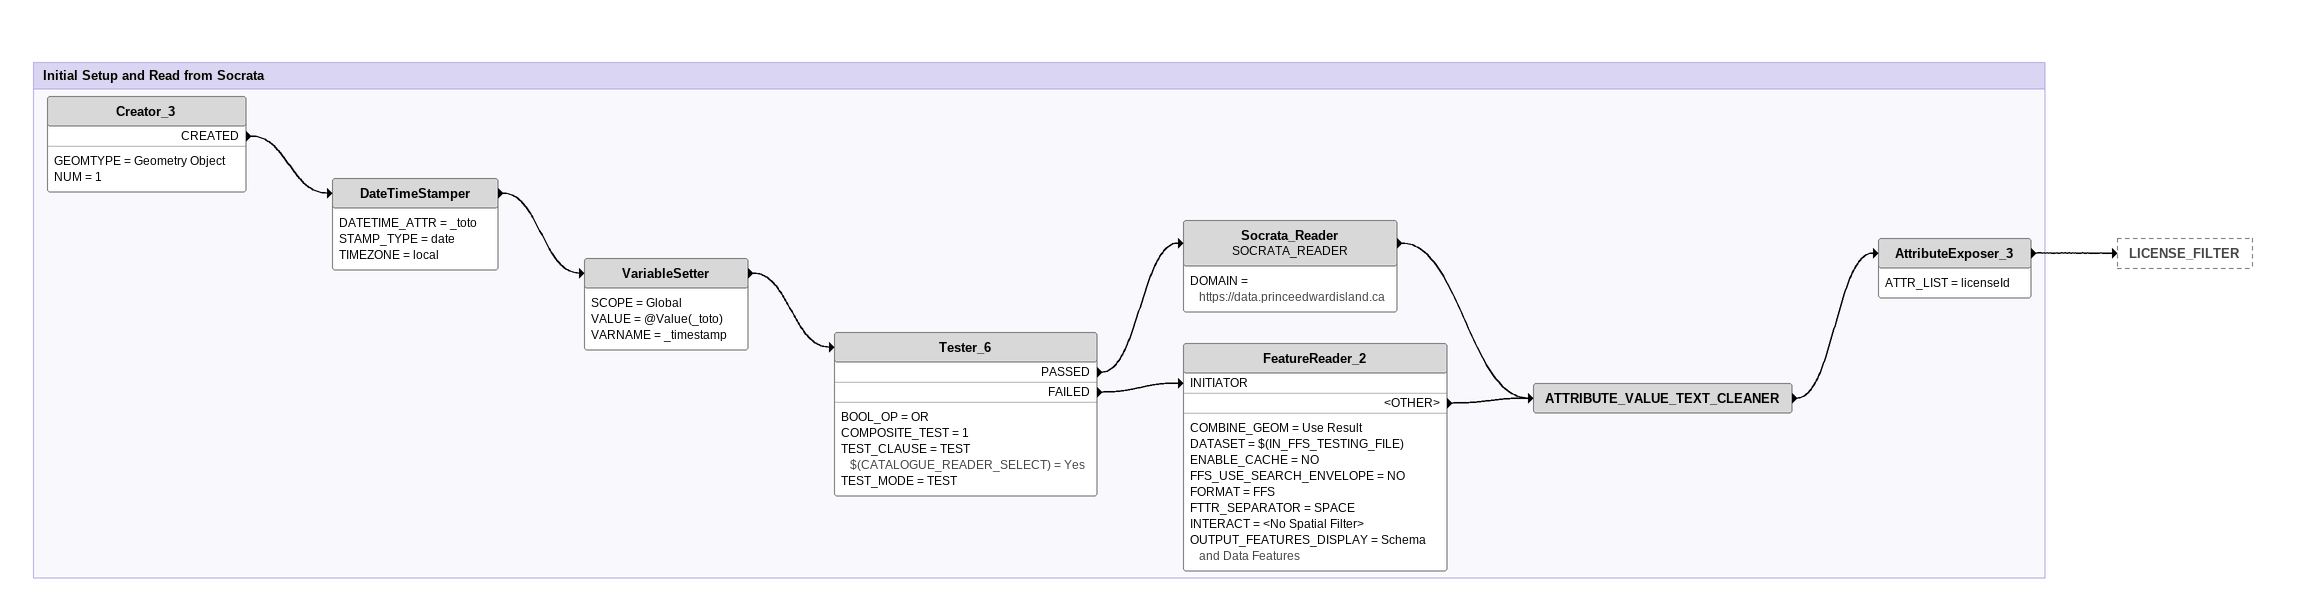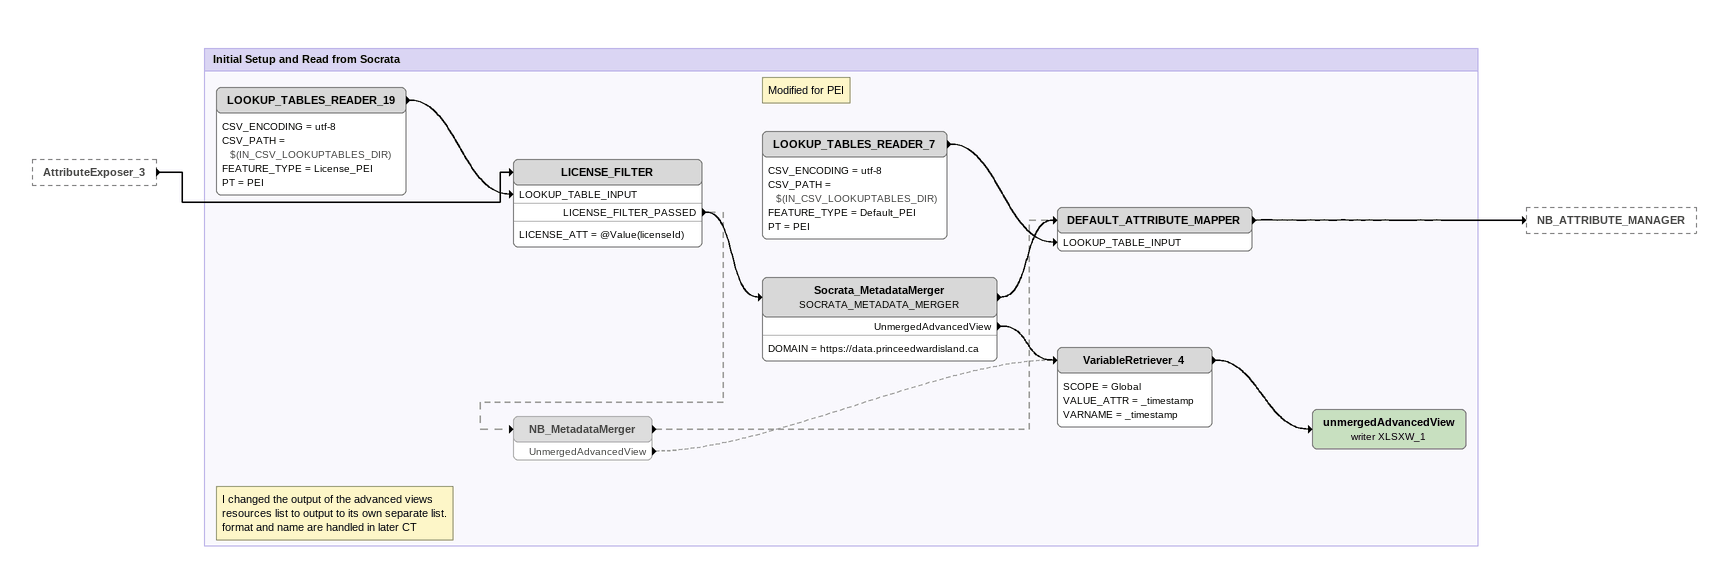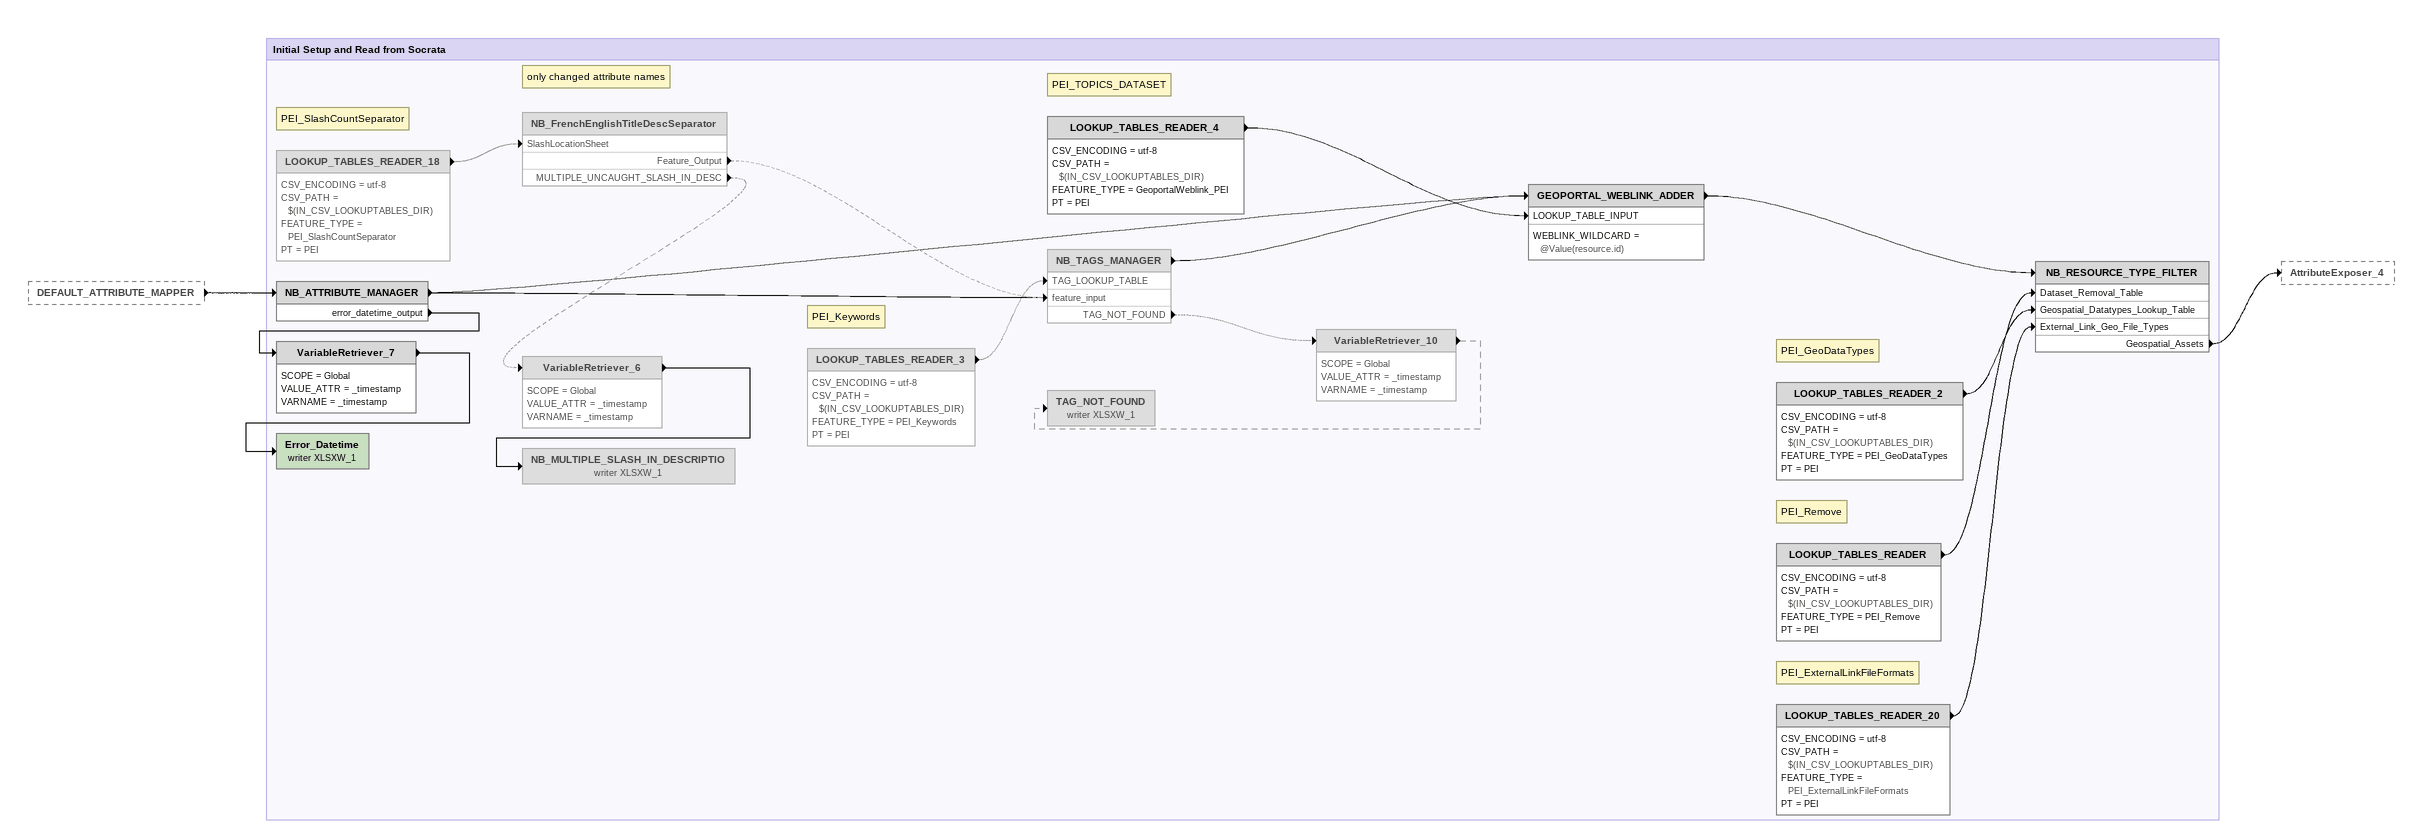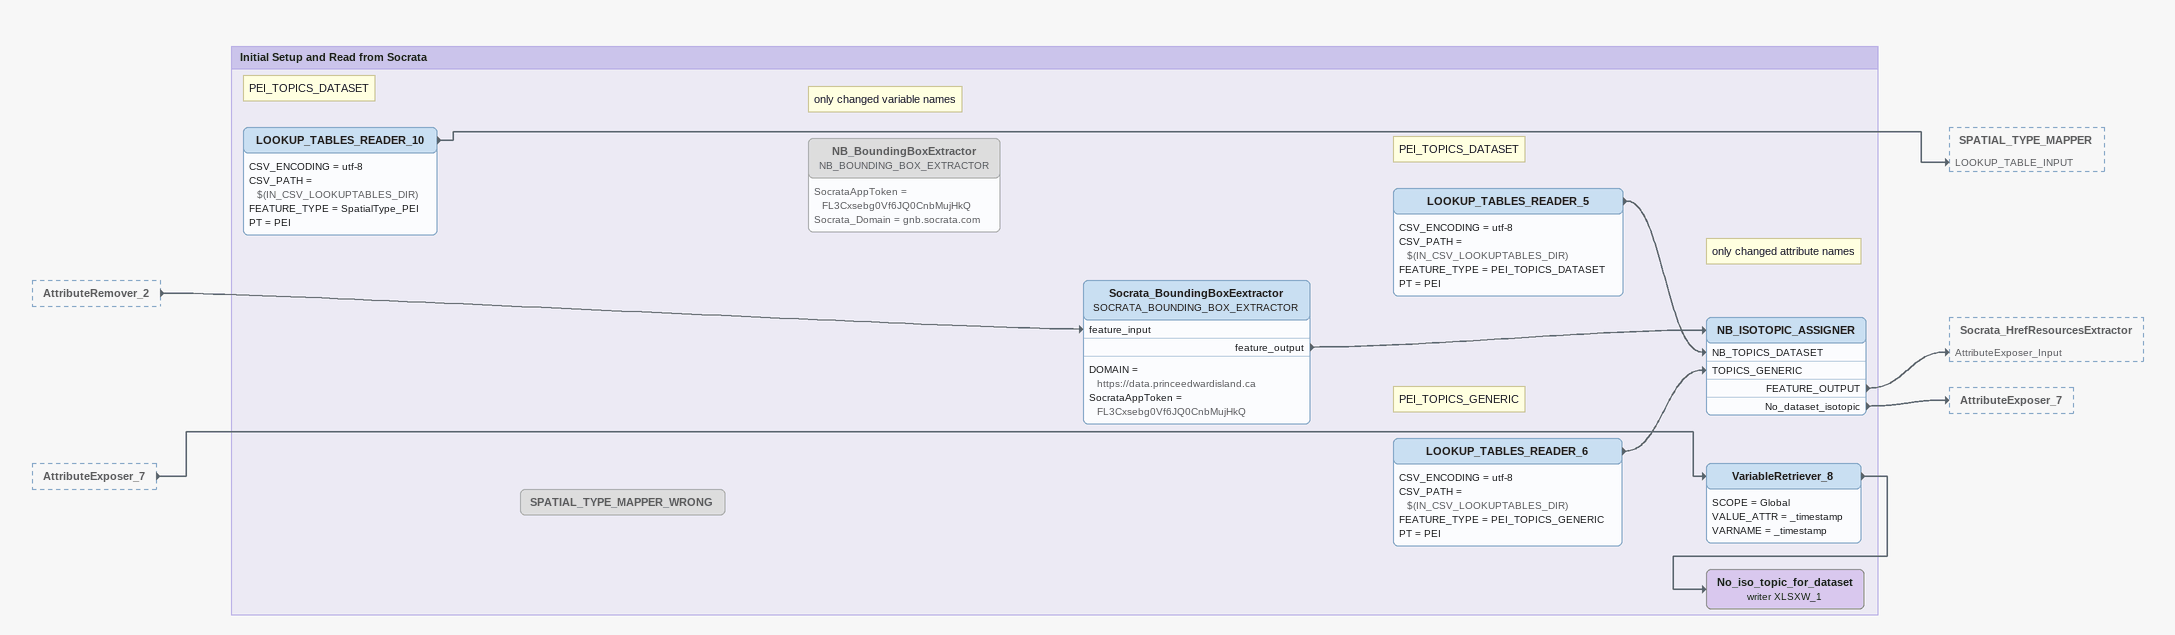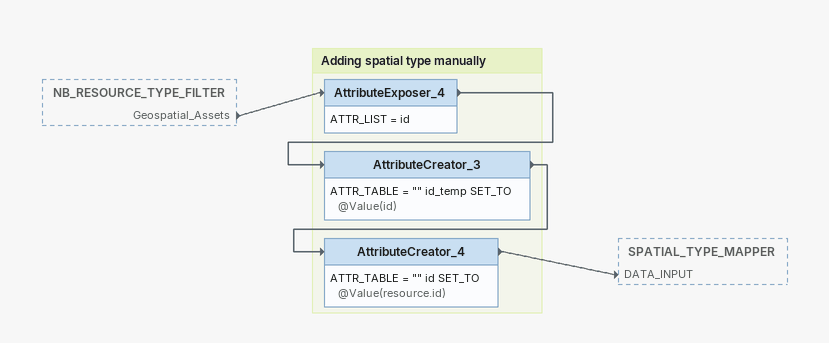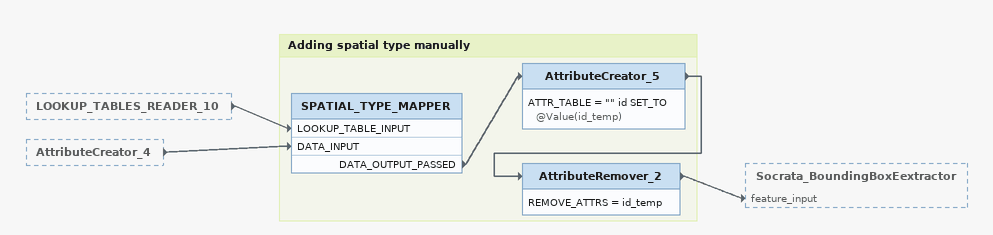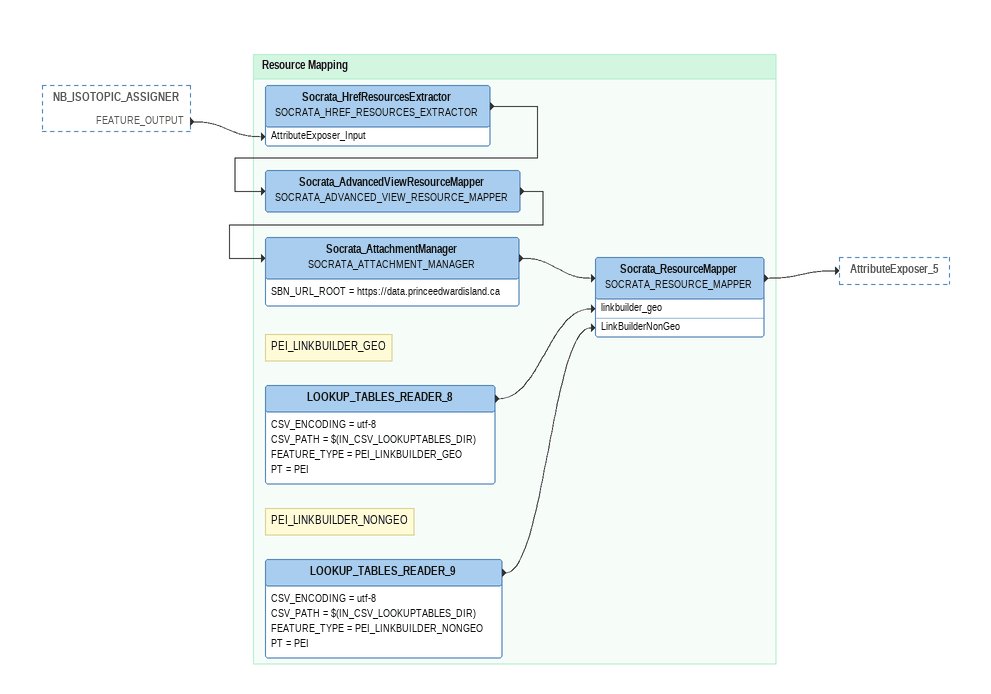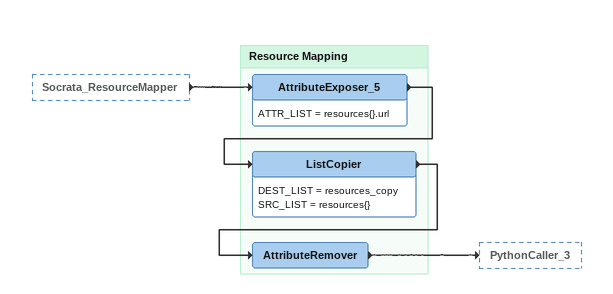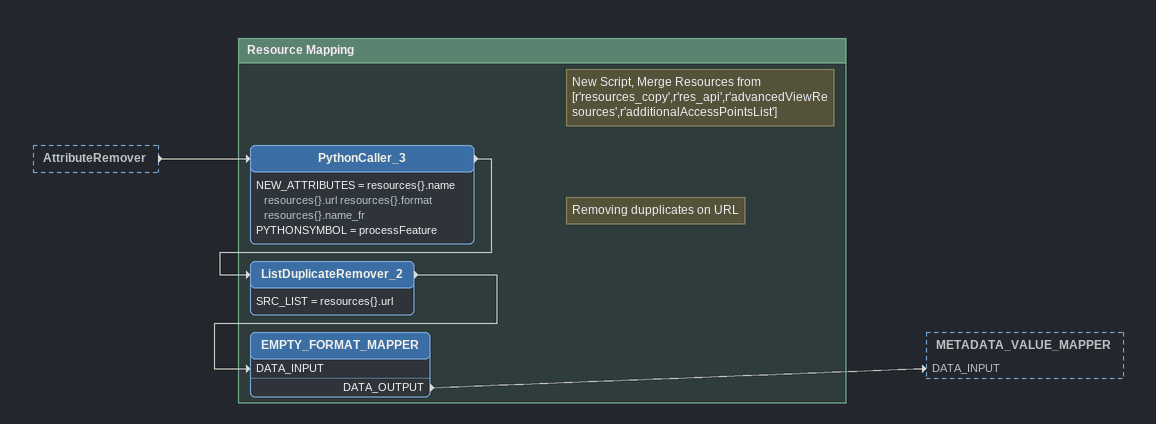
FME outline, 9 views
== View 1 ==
Bookmark: Initial Setup and Read from Socrata
Creator_3
    GEOMTYPE = Geometry Object
    NUM = 1
    CREATED -> DateTimeStamper
DateTimeStamper
    DATETIME_ATTR = _toto
    STAMP_TYPE = date
    TIMEZONE = local
    -> VariableSetter
VariableSetter
    SCOPE = Global
    VALUE = @Value(_toto)
    VARNAME = _timestamp
    -> Tester_6
Tester_6
    BOOL_OP = OR
    COMPOSITE_TEST = 1
    TEST_CLAUSE = TEST $(CATALOGUE_READER_SELECT) = Yes
    TEST_MODE = TEST
    PASSED -> Socrata_Reader
    FAILED -> FeatureReader_2 [INITIATOR]
Socrata_Reader: SOCRATA_READER
    DOMAIN = https://data.princeedwardisland.ca
    -> ATTRIBUTE_VALUE_TEXT_CLEANER
FeatureReader_2
    COMBINE_GEOM = Use Result
    DATASET = $(IN_FFS_TESTING_FILE)
    ENABLE_CACHE = NO
    FFS_USE_SEARCH_ENVELOPE = NO
    FORMAT = FFS
    FTTR_SEPARATOR = SPACE
    INTERACT = <No Spatial Filter>
    OUTPUT_FEATURES_DISPLAY = Schema and Data Features
    <OTHER> -> ATTRIBUTE_VALUE_TEXT_CLEANER
ATTRIBUTE_VALUE_TEXT_CLEANER
    -> AttributeExposer_3
AttributeExposer_3
    ATTR_LIST = licenseId
    -> LICENSE_FILTER

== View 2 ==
AttributeExposer_3 [outside]
    -> LICENSE_FILTER

Bookmark: Initial Setup and Read from Socrata
LOOKUP_TABLES_READER_19
    CSV_ENCODING = utf-8
    CSV_PATH = $(IN_CSV_LOOKUPTABLES_DIR)
    FEATURE_TYPE = License_PEI
    PT = PEI
    -> LICENSE_FILTER [LOOKUP_TABLE_INPUT]
LICENSE_FILTER
    LICENSE_ATT = @Value(licenseId)
    LICENSE_FILTER_PASSED -> NB_MetadataMerger [off]
    LICENSE_FILTER_PASSED -> Socrata_MetadataMerger
Socrata_MetadataMerger: SOCRATA_METADATA_MERGER
    DOMAIN = https://data.princeedwardisland.ca
    -> DEFAULT_ATTRIBUTE_MAPPER
    UnmergedAdvancedView -> VariableRetriever_4
Note: I changed the output of the advanced views resources list to output to its own separate list. format and name are handled in later CT
NB_MetadataMerger [off]
    -> DEFAULT_ATTRIBUTE_MAPPER [off]
    UnmergedAdvancedView -> VariableRetriever_4 [off]
VariableRetriever_4
    SCOPE = Global
    VALUE_ATTR = _timestamp
    VARNAME = _timestamp
    -> unmergedAdvancedView (writer XLSXW_1)
unmergedAdvancedView (writer XLSXW_1)
Note: Modified for PEI
LOOKUP_TABLES_READER_7
    CSV_ENCODING = utf-8
    CSV_PATH = $(IN_CSV_LOOKUPTABLES_DIR)
    FEATURE_TYPE = Default_PEI
    PT = PEI
    -> DEFAULT_ATTRIBUTE_MAPPER [LOOKUP_TABLE_INPUT]
DEFAULT_ATTRIBUTE_MAPPER
    -> NB_ATTRIBUTE_MANAGER

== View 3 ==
DEFAULT_ATTRIBUTE_MAPPER [outside]
    -> NB_ATTRIBUTE_MANAGER

Bookmark: Initial Setup and Read from Socrata
NB_ATTRIBUTE_MANAGER
    -> NB_TAGS_MANAGER [feature_input]
    -> GEOPORTAL_WEBLINK_ADDER
    error_datetime_output -> VariableRetriever_7
VariableRetriever_7
    SCOPE = Global
    VALUE_ATTR = _timestamp
    VARNAME = _timestamp
    -> Error_Datetime (writer XLSXW_1)
Error_Datetime (writer XLSXW_1)
Note: PEI_SlashCountSeparator
LOOKUP_TABLES_READER_18 [off]
    CSV_ENCODING = utf-8
    CSV_PATH = $(IN_CSV_LOOKUPTABLES_DIR)
    FEATURE_TYPE = PEI_SlashCountSeparator
    PT = PEI
    -> NB_FrenchEnglishTitleDescSeparator [SlashLocationSheet] [off]
Note: only changed attribute names
NB_FrenchEnglishTitleDescSeparator [off]
    Feature_Output -> NB_TAGS_MANAGER [feature_input] [off]
    MULTIPLE_UNCAUGHT_SLASH_IN_DESC -> VariableRetriever_6 [off]
VariableRetriever_6 [off]
    SCOPE = Global
    VALUE_ATTR = _timestamp
    VARNAME = _timestamp
    -> NB_MULTIPLE_SLASH_IN_DESCRIPTIO (writer XLSXW_1)
NB_MULTIPLE_SLASH_IN_DESCRIPTIO (writer XLSXW_1) [off]
Note: PEI_Keywords
LOOKUP_TABLES_READER_3 [off]
    CSV_ENCODING = utf-8
    CSV_PATH = $(IN_CSV_LOOKUPTABLES_DIR)
    FEATURE_TYPE = PEI_Keywords
    PT = PEI
    -> NB_TAGS_MANAGER [TAG_LOOKUP_TABLE] [off]
NB_TAGS_MANAGER [off]
    -> GEOPORTAL_WEBLINK_ADDER
    TAG_NOT_FOUND -> VariableRetriever_10 [off]
VariableRetriever_10 [off]
    SCOPE = Global
    VALUE_ATTR = _timestamp
    VARNAME = _timestamp
    -> TAG_NOT_FOUND (writer XLSXW_1) [off]
TAG_NOT_FOUND (writer XLSXW_1) [off]
Note: PEI_TOPICS_DATASET
LOOKUP_TABLES_READER_4
    CSV_ENCODING = utf-8
    CSV_PATH = $(IN_CSV_LOOKUPTABLES_DIR)
    FEATURE_TYPE = GeoportalWeblink_PEI
    PT = PEI
    -> GEOPORTAL_WEBLINK_ADDER [LOOKUP_TABLE_INPUT]
GEOPORTAL_WEBLINK_ADDER
    WEBLINK_WILDCARD = @Value(resource.id)
    -> NB_RESOURCE_TYPE_FILTER
Note: PEI_GeoDataTypes
LOOKUP_TABLES_READER_2
    CSV_ENCODING = utf-8
    CSV_PATH = $(IN_CSV_LOOKUPTABLES_DIR)
    FEATURE_TYPE = PEI_GeoDataTypes
    PT = PEI
    -> NB_RESOURCE_TYPE_FILTER [Geospatial_Datatypes_Lookup_Table]
Note: PEI_Remove
LOOKUP_TABLES_READER
    CSV_ENCODING = utf-8
    CSV_PATH = $(IN_CSV_LOOKUPTABLES_DIR)
    FEATURE_TYPE = PEI_Remove
    PT = PEI
    -> NB_RESOURCE_TYPE_FILTER [Dataset_Removal_Table]
Note: PEI_ExternalLinkFileFormats
LOOKUP_TABLES_READER_20
    CSV_ENCODING = utf-8
    CSV_PATH = $(IN_CSV_LOOKUPTABLES_DIR)
    FEATURE_TYPE = PEI_ExternalLinkFileFormats
    PT = PEI
    -> NB_RESOURCE_TYPE_FILTER [External_Link_Geo_File_Types]
NB_RESOURCE_TYPE_FILTER
    Geospatial_Assets -> AttributeExposer_4

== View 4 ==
AttributeRemover_2 [outside]
    -> Socrata_BoundingBoxEextractor [feature_input]
AttributeExposer_7 [outside]
    -> VariableRetriever_8

Bookmark: Initial Setup and Read from Socrata
Note: PEI_TOPICS_DATASET
LOOKUP_TABLES_READER_10
    CSV_ENCODING = utf-8
    CSV_PATH = $(IN_CSV_LOOKUPTABLES_DIR)
    FEATURE_TYPE = SpatialType_PEI
    PT = PEI
    -> SPATIAL_TYPE_MAPPER [LOOKUP_TABLE_INPUT]
Socrata_BoundingBoxEextractor: SOCRATA_BOUNDING_BOX_EXTRACTOR
    DOMAIN = https://data.princeedwardisland.ca
    SocrataAppToken = FL3Cxsebg0Vf6JQ0CnbMujHkQ
    feature_output -> NB_ISOTOPIC_ASSIGNER
SPATIAL_TYPE_MAPPER_WRONG [off]
Note: only changed variable names
NB_BoundingBoxExtractor: NB_BOUNDING_BOX_EXTRACTOR [off]
    SocrataAppToken = FL3Cxsebg0Vf6JQ0CnbMujHkQ
    Socrata_Domain = gnb.socrata.com
Note: PEI_TOPICS_DATASET
LOOKUP_TABLES_READER_5
    CSV_ENCODING = utf-8
    CSV_PATH = $(IN_CSV_LOOKUPTABLES_DIR)
    FEATURE_TYPE = PEI_TOPICS_DATASET
    PT = PEI
    -> NB_ISOTOPIC_ASSIGNER [NB_TOPICS_DATASET]
Note: PEI_TOPICS_GENERIC
LOOKUP_TABLES_READER_6
    CSV_ENCODING = utf-8
    CSV_PATH = $(IN_CSV_LOOKUPTABLES_DIR)
    FEATURE_TYPE = PEI_TOPICS_GENERIC
    PT = PEI
    -> NB_ISOTOPIC_ASSIGNER [TOPICS_GENERIC]
Note: only changed attribute names
NB_ISOTOPIC_ASSIGNER
    FEATURE_OUTPUT -> Socrata_HrefResourcesExtractor [AttributeExposer_Input]
    No_dataset_isotopic -> AttributeExposer_7
VariableRetriever_8
    SCOPE = Global
    VALUE_ATTR = _timestamp
    VARNAME = _timestamp
    -> No_iso_topic_for_dataset (writer XLSXW_1)
No_iso_topic_for_dataset (writer XLSXW_1)

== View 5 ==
NB_RESOURCE_TYPE_FILTER [outside]
    Geospatial_Assets -> AttributeExposer_4

Bookmark: Adding spatial type manually
AttributeExposer_4
    ATTR_LIST = id
    -> AttributeCreator_3
AttributeCreator_3
    ATTR_TABLE = "" id_temp SET_TO @Value(id)
    -> AttributeCreator_4
AttributeCreator_4
    ATTR_TABLE = "" id SET_TO @Value(resource.id)
    -> SPATIAL_TYPE_MAPPER [DATA_INPUT]

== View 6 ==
LOOKUP_TABLES_READER_10 [outside]
    -> SPATIAL_TYPE_MAPPER [LOOKUP_TABLE_INPUT]
AttributeCreator_4 [outside]
    -> SPATIAL_TYPE_MAPPER [DATA_INPUT]

Bookmark: Adding spatial type manually
SPATIAL_TYPE_MAPPER
    DATA_OUTPUT_PASSED -> AttributeCreator_5
AttributeCreator_5
    ATTR_TABLE = "" id SET_TO @Value(id_temp)
    -> AttributeRemover_2
AttributeRemover_2
    REMOVE_ATTRS = id_temp
    -> Socrata_BoundingBoxEextractor [feature_input]

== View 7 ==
NB_ISOTOPIC_ASSIGNER [outside]
    FEATURE_OUTPUT -> Socrata_HrefResourcesExtractor [AttributeExposer_Input]

Bookmark: Resource Mapping
Socrata_HrefResourcesExtractor: SOCRATA_HREF_RESOURCES_EXTRACTOR
    -> Socrata_AdvancedViewResourceMapper
Socrata_AdvancedViewResourceMapper: SOCRATA_ADVANCED_VIEW_RESOURCE_MAPPER
    -> Socrata_AttachmentManager
Socrata_AttachmentManager: SOCRATA_ATTACHMENT_MANAGER
    SBN_URL_ROOT = https://data.princeedwardisland.ca
    -> Socrata_ResourceMapper
Note: PEI_LINKBUILDER_GEO
LOOKUP_TABLES_READER_8
    CSV_ENCODING = utf-8
    CSV_PATH = $(IN_CSV_LOOKUPTABLES_DIR)
    FEATURE_TYPE = PEI_LINKBUILDER_GEO
    PT = PEI
    -> Socrata_ResourceMapper [linkbuilder_geo]
Note: PEI_LINKBUILDER_NONGEO
LOOKUP_TABLES_READER_9
    CSV_ENCODING = utf-8
    CSV_PATH = $(IN_CSV_LOOKUPTABLES_DIR)
    FEATURE_TYPE = PEI_LINKBUILDER_NONGEO
    PT = PEI
    -> Socrata_ResourceMapper [LinkBuilderNonGeo]
Socrata_ResourceMapper: SOCRATA_RESOURCE_MAPPER
    -> AttributeExposer_5

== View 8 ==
Socrata_ResourceMapper [outside]
    -> AttributeExposer_5

Bookmark: Resource Mapping
AttributeExposer_5
    ATTR_LIST = resources{}.url
    -> ListCopier
ListCopier
    DEST_LIST = resources_copy
    SRC_LIST = resources{}
    -> AttributeRemover
AttributeRemover
    -> PythonCaller_3

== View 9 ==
AttributeRemover [outside]
    -> PythonCaller_3

Bookmark: Resource Mapping
Note: New Script, Merge Resources from [r'resources_copy',r'res_api',r'advancedViewResources',r'additionalAccessPointsList']
PythonCaller_3
    NEW_ATTRIBUTES = resources{}.name resources{}.url resources{}.format resources{}.name_fr
    PYTHONSYMBOL = processFeature
    -> ListDuplicateRemover_2
Note: Removing dupplicates on URL
ListDuplicateRemover_2
    SRC_LIST = resources{}.url
    -> EMPTY_FORMAT_MAPPER [DATA_INPUT]
EMPTY_FORMAT_MAPPER
    DATA_OUTPUT -> METADATA_VALUE_MAPPER [DATA_INPUT]
